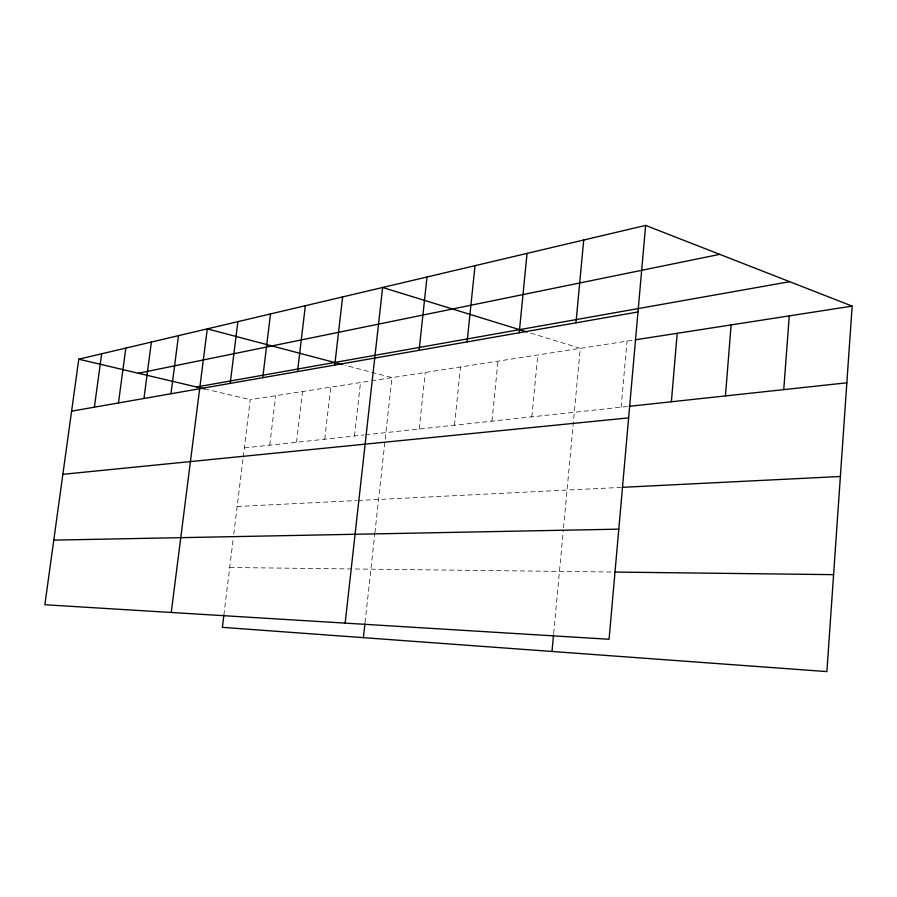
<?xml version="1.0" encoding="UTF-8"?>
<svg xmlns="http://www.w3.org/2000/svg" width="897" height="897" viewBox="0 0 897 897"><rect width="100%" height="100%" fill="white"/><g stroke="black" fill="none" stroke-linecap="round" stroke-linejoin="round"><path stroke-width="0.67" stroke-dasharray="4.49 3.36" d="M621.139 407.193L627.025 341.095M553.673 633.461L563.271 530.598M563.518 527.896L580.269 348.361L529.813 332.821M531.809 416.847L537.819 354.954M491.948 421.153L497.981 361.155M454.487 425.2L460.531 366.974M419.202 429.013L425.256 372.457M365.057 622.552L374.767 534.208M374.912 532.818L391.967 377.626L345.177 365.281M354.483 436.009L360.516 382.526M324.725 439.227L330.735 387.145M296.526 442.277L302.502 391.541M269.762 445.159L275.704 395.7M223.88 615.062L233.444 536.911M233.781 534.152L243.031 458.535M243.188 457.212L250.229 399.658L370.08 381.034M371.448 380.821L633.798 340.041M244.332 447.917L364.059 434.978M365.427 434.832L627.922 406.464M237.167 506.491L356.726 500.548M358.094 500.481L620.948 487.396M229.699 567.498L613.268 572.039M204.707 388.917L250.229 399.658"/><path stroke-width="1.35" d="M645.638 225.405L609.063 639.269L44.85 604.746L78.779 359.192L645.638 225.405L852.15 306.101L826.888 671.595L222.378 627.339L223.88 615.062M783.754 389.623L789.259 315.879M725.438 395.925L731.111 324.916M671.382 401.766L677.179 333.292M552.003 651.469L553.55 634.841M575.952 322.83L583.723 240.015M519.217 332.765L527.066 253.391M467.113 341.892L475.006 265.68M419.112 350.301L427.006 277.005M363.397 637.666L364.9 623.92M345.154 623.123L382.615 287.477L527.245 332.025M334.772 365.068L342.609 296.918M297.524 371.593L305.328 305.72M262.754 377.682L270.49 313.939M230.204 383.378L237.873 321.642M171.26 612.483L207.274 328.863L342.531 364.574M170.968 393.761L178.492 335.657M143.957 398.492L151.391 342.049M118.46 402.955L125.827 348.092M94.387 407.171L101.653 353.788M138.34 373.253L719.708 254.356M196.555 386.988L789.674 281.692M71.592 411.162L637.98 311.965M635.154 339.828L852.15 306.101M629.279 406.319L846.846 382.806M62.868 474.311L628.629 417.879M622.35 487.329L840.377 476.486M53.775 540.129L618.795 529.152M614.636 572.062L833.582 574.652M78.779 359.192L204.707 388.917"/></g></svg>
